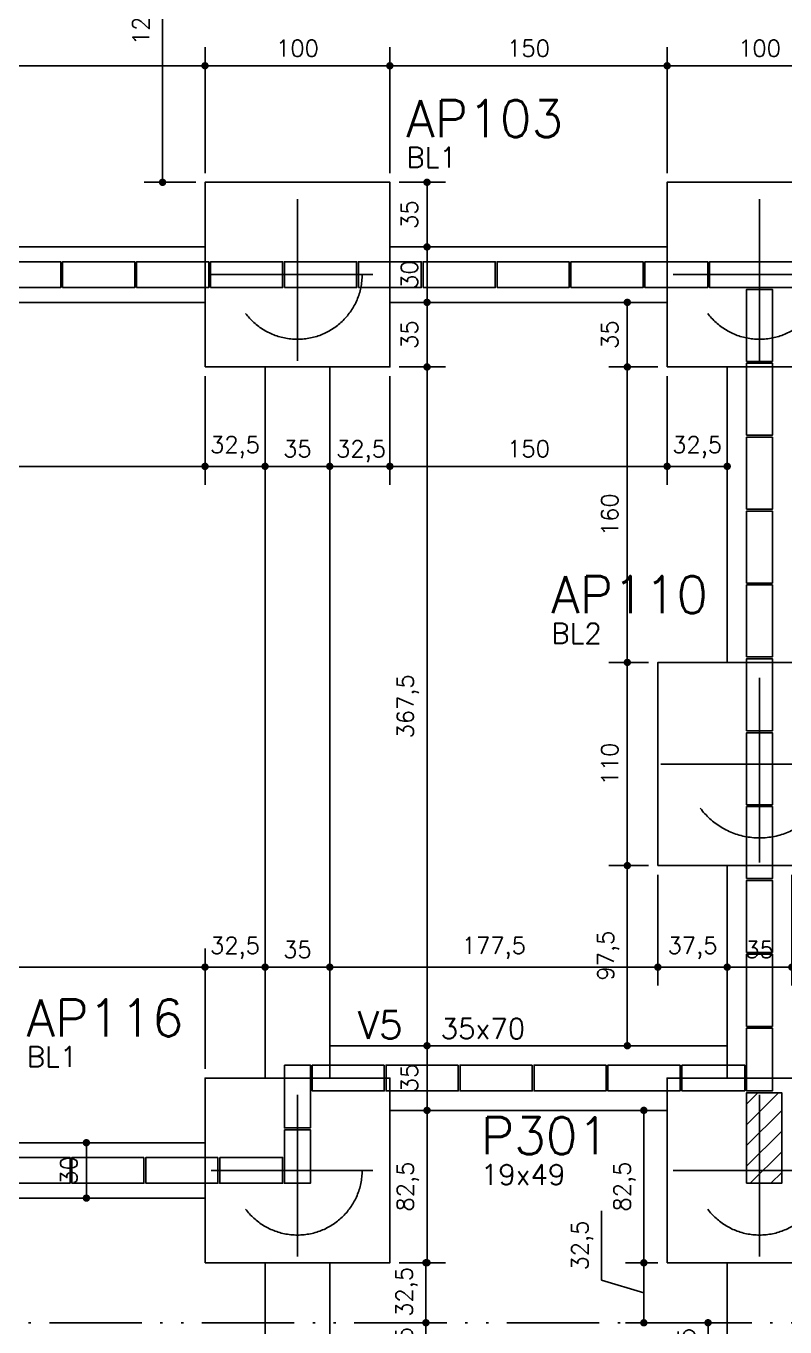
# Model space of a CAD drawing. Extents: x -15987 to 10953, y -16747 to -1189.
# Drawn here: x 1685 to 2095, y -15591 to -14887 of the extents above; entities that cross this region are included whole.
import ezdxf

# ---------------------------------------------------------------- set-up
doc = ezdxf.new("R2010")
doc.units = 0
doc.header["$LTSCALE"] = 25
doc.linetypes.add('ESTILO_TQS_0002', pattern=[0.4, 0.1, -0.3])
doc.linetypes.add('ESTILO_TQS_0004', pattern=[3.3, 2, -0.4, 0.05, -0.4, 0.05, -0.4])
for name, color, linetype in [('228', 7, 'Continuous'), ('72', 7, 'Continuous'), ('BLOCO', 3, 'Continuous'), ('COTA', 1, 'Continuous'), ('EIXOS', 1, 'ESTILO_TQS_0004'), ('ESTACA', 1, 'ESTILO_TQS_0002'), ('P-D', 2, 'Continuous'), ('P-S', 5, 'Continuous'), ('PIL-N', 4, 'Continuous'), ('PROJ', 252, 'Continuous'), ('VIG-D', 2, 'Continuous'), ('VIG-N', 4, 'Continuous'), ('VIGA', 3, 'Continuous')]:
    doc.layers.add(name, color=color, linetype=linetype)
doc.styles.add('COTA', font='romans.shx')
doc.styles.get("Standard").update_dxf_attribs({"font": 'romans.shx'})
doc.dimstyles.new('forma', dxfattribs={"dimscale": 5, "dimtxt": 1.8, "dimasz": 0.8, "dimexe": 2, "dimexo": 1, "dimgap": 1, "dimtad": 1, "dimdec": 1, "dimzin": 9, "dimtxsty": 'COTA', "dimblk1": 'DOT', "dimblk2": 'DOT', "dimsah": 1, "dimcen": 0, "dimdle": 1, "dimclrd": 256, "dimclre": 256, "dimclrt": 2, "dimadec": 0, "dimazin": 0, "dimtfac": 1, "dimtdec": 0, "dimtmove": 0, "dimatfit": 3, "dimfxl": 1, "dimtolj": 1, "dimtzin": 0, "dimarcsym": 0})

# ---------------------------------------------------------------- blocks, each defined once
blk = doc.blocks.new('_EST70')
at = {"layer": 'ESTACA', "linetype": 'ESTILO_TQS_0002'}
for p, q in [((0, -1.333), (0, 1.333)), ((-1.333, 0), (1.333, 0))]:
    blk.add_line(p, q, dxfattribs=at)
blk.add_circle((0, 0), 1, dxfattribs=at)
blk = doc.blocks.new('_EST80')
at = {"layer": 'ESTACA', "linetype": 'ESTILO_TQS_0002'}
for p, q in [((0, -1.333), (0, 1.333)), ((-1.333, 0), (1.333, 0))]:
    blk.add_line(p, q, dxfattribs=at)
blk.add_circle((0, 0), 1, dxfattribs=at)
blk = doc.blocks.new('INFERIOR')
at = {"layer": 'PROJ'}
for points in [[(28619.52, 8712.94), (28658.52, 8712.94), (28658.52, 8726.94), (28619.52, 8726.94), (28619.52, 8712.94)], [(28659.52, 8712.94), (28698.52, 8712.94), (28698.52, 8726.94), (28659.52, 8726.94), (28659.52, 8712.94)], [(28699.52, 8712.94), (28738.52, 8712.94), (28738.52, 8726.94), (28699.52, 8726.94), (28699.52, 8712.94)], [(28739.52, 8712.94), (28778.52, 8712.94), (28778.52, 8726.94), (28739.52, 8726.94), (28739.52, 8712.94)], [(28779.52, 8712.94), (28818.52, 8712.94), (28818.52, 8726.94), (28779.52, 8726.94), (28779.52, 8712.94)], [(28819.52, 8712.94), (28853.52, 8712.94), (28853.52, 8726.94), (28819.52, 8726.94), (28819.52, 8712.94)], [(28854.52, 8712.94), (28893.52, 8712.94), (28893.52, 8726.94), (28854.52, 8726.94), (28854.52, 8712.94)], [(28894.52, 8712.94), (28933.52, 8712.94), (28933.52, 8726.94), (28894.52, 8726.94), (28894.52, 8712.94)], [(28934.52, 8712.94), (28973.52, 8712.94), (28973.52, 8726.94), (28934.52, 8726.94), (28934.52, 8712.94)], [(29008.52, 8712.94), (28974.52, 8712.94), (28974.52, 8726.94), (29008.52, 8726.94), (29008.52, 8712.94)], [(29063.52, 8726.94), (29009.52, 8726.94), (29009.52, 8712.94), (29063.52, 8712.94), (29063.52, 8726.94)], [(29029.52, 8672.94), (29029.52, 8711.94), (29043.52, 8711.94), (29043.52, 8672.94), (29029.52, 8672.94)], [(29029.52, 8632.94), (29029.52, 8671.94), (29043.52, 8671.94), (29043.52, 8632.94), (29029.52, 8632.94)], [(29029.52, 8592.94), (29029.52, 8631.94), (29043.52, 8631.94), (29043.52, 8592.94), (29029.52, 8592.94)], [(29029.52, 8552.94), (29029.52, 8591.94), (29043.52, 8591.94), (29043.52, 8552.94), (29029.52, 8552.94)], [(29029.52, 8512.94), (29029.52, 8551.94), (29043.52, 8551.94), (29043.52, 8512.94), (29029.52, 8512.94)], [(29029.52, 8472.94), (29029.52, 8511.94), (29043.52, 8511.94), (29043.52, 8472.94), (29029.52, 8472.94)], [(29029.52, 8432.94), (29029.52, 8471.94), (29043.52, 8471.94), (29043.52, 8432.94), (29029.52, 8432.94)], [(29029.52, 8392.94), (29029.52, 8431.94), (29043.52, 8431.94), (29043.52, 8392.94), (29029.52, 8392.94)], [(29029.52, 8352.94), (29029.52, 8391.94), (29043.52, 8391.94), (29043.52, 8352.94), (29029.52, 8352.94)], [(29029.52, 8312.94), (29029.52, 8351.94), (29043.52, 8351.94), (29043.52, 8312.94), (29029.52, 8312.94)], [(29029.52, 8311.94), (29029.52, 8277.94), (29043.52, 8277.94), (29043.52, 8311.94), (29029.52, 8311.94)], [(28779.52, 8291.94), (28779.52, 8257.94), (28793.52, 8257.94), (28793.52, 8291.94), (28779.52, 8291.94)], [(28833.52, 8291.94), (28794.52, 8291.94), (28794.52, 8277.94), (28833.52, 8277.94), (28833.52, 8291.94)], [(28873.52, 8291.94), (28834.52, 8291.94), (28834.52, 8277.94), (28873.52, 8277.94), (28873.52, 8291.94)], [(28913.52, 8291.94), (28874.52, 8291.94), (28874.52, 8277.94), (28913.52, 8277.94), (28913.52, 8291.94)], [(28953.52, 8291.94), (28914.52, 8291.94), (28914.52, 8277.94), (28953.52, 8277.94), (28953.52, 8291.94)], [(28993.52, 8291.94), (28954.52, 8291.94), (28954.52, 8277.94), (28993.52, 8277.94), (28993.52, 8291.94)], [(28994.52, 8291.94), (29028.52, 8291.94), (29028.52, 8277.94), (28994.52, 8277.94), (28994.52, 8291.94)], [(28779.52, 8256.94), (28779.52, 8227.94), (28793.52, 8227.94), (28793.52, 8256.94), (28779.52, 8256.94)], [(28663.52, 8241.94), (28624.52, 8241.94), (28624.52, 8227.94), (28663.52, 8227.94), (28663.52, 8241.94)], [(28703.52, 8241.94), (28664.52, 8241.94), (28664.52, 8227.94), (28703.52, 8227.94), (28703.52, 8241.94)], [(28743.52, 8241.94), (28704.52, 8241.94), (28704.52, 8227.94), (28743.52, 8227.94), (28743.52, 8241.94)], [(28744.52, 8241.94), (28778.52, 8241.94), (28778.52, 8227.94), (28744.52, 8227.94), (28744.52, 8241.94)]]:
    blk.add_lwpolyline(points, dxfattribs=at)
blk = doc.blocks.new('_Dot')
at = {"color": 0, "linetype": 'ByBlock', "lineweight": -2}
blk.add_line((-0.5, 0), (-1, 0), dxfattribs=at)
at = {"color": 0, "linetype": 'ByBlock', "const_width": 0.5}
blk.add_lwpolyline([(-0.25, 0, 1), (0.25, 0, 1)], format="xyb", close=True, dxfattribs=at)
blk = doc.blocks.new('*D93')
at = {"layer": 'COTA', "lineweight": -2, "transparency": 16777216}
for p, q in [((1524.02, -14966.6), (1524.02, -14898.5)), ((1781.52, -14966.6), (1781.52, -14898.5)), ((1528.02, -14908.5), (1777.52, -14908.5))]:
    blk.add_line(p, q, dxfattribs=at)
at = {"layer": 'Defpoints', "color": 0, "transparency": 16777216}
for p in [(1781.52, -14908.5), (1524.02, -14971.6), (1781.52, -14971.6)]:
    blk.add_point(p, dxfattribs=at)
at = {"layer": 'COTA', "lineweight": -2, "transparency": 16777216, "xscale": 4, "yscale": 4, "zscale": 4, "rotation": 180}
blk.add_blockref('_Dot', (1524.02, -14908.5), dxfattribs=at)
at = {"layer": 'COTA', "lineweight": -2, "transparency": 16777216, "xscale": 4, "yscale": 4, "zscale": 4}
blk.add_blockref('_Dot', (1781.52, -14908.5), dxfattribs=at)
at = {"layer": 'COTA', "color": 2, "transparency": 16777216, "insert": (1652.77, -14898.14), "char_height": 9, "attachment_point": 5, "style": 'COTA'}
blk.add_mtext('\\A1;257,5 ', dxfattribs=at)
blk = doc.blocks.new('*D94')
at = {"layer": 'COTA', "lineweight": -2, "transparency": 16777216}
for p, q in [((1781.52, -14966.6), (1781.52, -14898.5)), ((1881.52, -14966.6), (1881.52, -14898.5)), ((1785.52, -14908.5), (1877.52, -14908.5))]:
    blk.add_line(p, q, dxfattribs=at)
at = {"layer": 'Defpoints', "color": 0, "transparency": 16777216}
for p in [(1881.52, -14908.5), (1781.52, -14971.6), (1881.52, -14971.6)]:
    blk.add_point(p, dxfattribs=at)
at = {"layer": 'COTA', "lineweight": -2, "transparency": 16777216, "xscale": 4, "yscale": 4, "zscale": 4, "rotation": 180}
blk.add_blockref('_Dot', (1781.52, -14908.5), dxfattribs=at)
at = {"layer": 'COTA', "lineweight": -2, "transparency": 16777216, "xscale": 4, "yscale": 4, "zscale": 4}
blk.add_blockref('_Dot', (1881.52, -14908.5), dxfattribs=at)
at = {"layer": 'COTA', "color": 2, "transparency": 16777216, "insert": (1831.52, -14899), "char_height": 9, "attachment_point": 5, "style": 'COTA'}
blk.add_mtext('\\A1;100 ', dxfattribs=at)
blk = doc.blocks.new('*D95')
at = {"layer": 'COTA', "lineweight": -2, "transparency": 16777216}
for p, q in [((1881.52, -14966.6), (1881.52, -14898.5)), ((2031.52, -14966.6), (2031.52, -14898.5)), ((1885.52, -14908.5), (2027.52, -14908.5))]:
    blk.add_line(p, q, dxfattribs=at)
at = {"layer": 'Defpoints', "color": 0, "transparency": 16777216}
for p in [(2031.52, -14908.5), (1881.52, -14971.6), (2031.52, -14971.6)]:
    blk.add_point(p, dxfattribs=at)
at = {"layer": 'COTA', "lineweight": -2, "transparency": 16777216, "xscale": 4, "yscale": 4, "zscale": 4, "rotation": 180}
blk.add_blockref('_Dot', (1881.52, -14908.5), dxfattribs=at)
at = {"layer": 'COTA', "lineweight": -2, "transparency": 16777216, "xscale": 4, "yscale": 4, "zscale": 4}
blk.add_blockref('_Dot', (2031.52, -14908.5), dxfattribs=at)
at = {"layer": 'COTA', "color": 2, "transparency": 16777216, "insert": (1956.52, -14899), "char_height": 9, "attachment_point": 5, "style": 'COTA'}
blk.add_mtext('\\A1;150 ', dxfattribs=at)
blk = doc.blocks.new('*D96')
at = {"layer": 'COTA', "lineweight": -2, "transparency": 16777216}
for p, q in [((2031.52, -14966.6), (2031.52, -14898.5)), ((2131.52, -14966.6), (2131.52, -14898.5)), ((2035.52, -14908.5), (2127.52, -14908.5))]:
    blk.add_line(p, q, dxfattribs=at)
at = {"layer": 'Defpoints', "color": 0, "transparency": 16777216}
for p in [(2131.52, -14908.5), (2031.52, -14971.6), (2131.52, -14971.6)]:
    blk.add_point(p, dxfattribs=at)
at = {"layer": 'COTA', "lineweight": -2, "transparency": 16777216, "xscale": 4, "yscale": 4, "zscale": 4, "rotation": 180}
blk.add_blockref('_Dot', (2031.52, -14908.5), dxfattribs=at)
at = {"layer": 'COTA', "lineweight": -2, "transparency": 16777216, "xscale": 4, "yscale": 4, "zscale": 4}
blk.add_blockref('_Dot', (2131.52, -14908.5), dxfattribs=at)
at = {"layer": 'COTA', "color": 2, "transparency": 16777216, "insert": (2081.52, -14899), "char_height": 9, "attachment_point": 5, "style": 'COTA'}
blk.add_mtext('\\A1;100 ', dxfattribs=at)
blk = doc.blocks.new('*D179')
at = {"layer": 'COTA', "lineweight": -2, "transparency": 16777216}
for p, q in [((1529.02, -15446.6), (1529.02, -15386.53)), ((1781.52, -15451.6), (1781.52, -15386.53)), ((1533.02, -15396.53), (1777.52, -15396.53))]:
    blk.add_line(p, q, dxfattribs=at)
at = {"layer": 'Defpoints', "color": 0, "transparency": 16777216}
for p in [(1781.52, -15396.53), (1529.02, -15451.6), (1781.52, -15456.6)]:
    blk.add_point(p, dxfattribs=at)
at = {"layer": 'COTA', "lineweight": -2, "transparency": 16777216, "xscale": 4, "yscale": 4, "zscale": 4, "rotation": 180}
blk.add_blockref('_Dot', (1529.02, -15396.53), dxfattribs=at)
at = {"layer": 'COTA', "lineweight": -2, "transparency": 16777216, "xscale": 4, "yscale": 4, "zscale": 4}
blk.add_blockref('_Dot', (1781.52, -15396.53), dxfattribs=at)
at = {"layer": 'COTA', "color": 2, "transparency": 16777216, "insert": (1655.27, -15386.17), "char_height": 9, "attachment_point": 5, "style": 'COTA'}
blk.add_mtext('\\A1;252,5 ', dxfattribs=at)
blk = doc.blocks.new('*D180')
at = {"layer": 'COTA', "lineweight": -2, "transparency": 16777216}
for p, q in [((1781.52, -15451.6), (1781.52, -15386.53)), ((1814.02, -15451.6), (1814.02, -15386.53)), ((1785.52, -15396.53), (1810.02, -15396.53))]:
    blk.add_line(p, q, dxfattribs=at)
at = {"layer": 'Defpoints', "color": 0, "transparency": 16777216}
for p in [(1814.02, -15396.53), (1781.52, -15456.6), (1814.02, -15456.6)]:
    blk.add_point(p, dxfattribs=at)
at = {"layer": 'COTA', "lineweight": -2, "transparency": 16777216, "xscale": 4, "yscale": 4, "zscale": 4, "rotation": 180}
blk.add_blockref('_Dot', (1781.52, -15396.53), dxfattribs=at)
at = {"layer": 'COTA', "lineweight": -2, "transparency": 16777216, "xscale": 4, "yscale": 4, "zscale": 4}
blk.add_blockref('_Dot', (1814.02, -15396.53), dxfattribs=at)
at = {"layer": 'COTA', "color": 2, "transparency": 16777216, "insert": (1797.77, -15386.17), "char_height": 9, "attachment_point": 5, "style": 'COTA'}
blk.add_mtext('\\A1;32,5 ', dxfattribs=at)
blk = doc.blocks.new('*D181')
at = {"layer": 'COTA', "lineweight": -2, "transparency": 16777216}
for p, q in [((1814.02, -15451.6), (1814.02, -15386.53)), ((1849.02, -15392.12), (1849.02, -15386.53)), ((1818.02, -15396.53), (1845.02, -15396.53))]:
    blk.add_line(p, q, dxfattribs=at)
at = {"layer": 'Defpoints', "color": 0, "transparency": 16777216}
for p in [(1849.02, -15396.53), (1849.02, -15397.12), (1814.02, -15456.6)]:
    blk.add_point(p, dxfattribs=at)
at = {"layer": 'COTA', "lineweight": -2, "transparency": 16777216, "xscale": 4, "yscale": 4, "zscale": 4, "rotation": 180}
blk.add_blockref('_Dot', (1814.02, -15396.53), dxfattribs=at)
at = {"layer": 'COTA', "lineweight": -2, "transparency": 16777216, "xscale": 4, "yscale": 4, "zscale": 4}
blk.add_blockref('_Dot', (1849.02, -15396.53), dxfattribs=at)
at = {"layer": 'COTA', "color": 2, "transparency": 16777216, "insert": (1831.52, -15387.03), "char_height": 9, "attachment_point": 5, "style": 'COTA'}
blk.add_mtext('\\A1;35 ', dxfattribs=at)
blk = doc.blocks.new('*D182')
at = {"layer": 'COTA', "lineweight": -2, "transparency": 16777216}
for p, q in [((2026.52, -15346.57), (2026.52, -15406.53)), ((1849.02, -15392.12), (1849.02, -15386.53)), ((1853.02, -15396.53), (2022.52, -15396.53))]:
    blk.add_line(p, q, dxfattribs=at)
at = {"layer": 'Defpoints', "color": 0, "transparency": 16777216}
for p in [(2026.52, -15341.57), (1849.02, -15397.12), (2026.52, -15396.53)]:
    blk.add_point(p, dxfattribs=at)
at = {"layer": 'COTA', "lineweight": -2, "transparency": 16777216, "xscale": 4, "yscale": 4, "zscale": 4, "rotation": 180}
blk.add_blockref('_Dot', (1849.02, -15396.53), dxfattribs=at)
at = {"layer": 'COTA', "lineweight": -2, "transparency": 16777216, "xscale": 4, "yscale": 4, "zscale": 4}
blk.add_blockref('_Dot', (2026.52, -15396.53), dxfattribs=at)
at = {"layer": 'COTA', "color": 2, "transparency": 16777216, "insert": (1937.77, -15386.17), "char_height": 9, "attachment_point": 5, "style": 'COTA'}
blk.add_mtext('\\A1;177,5 ', dxfattribs=at)
blk = doc.blocks.new('*D183')
at = {"layer": 'COTA', "lineweight": -2, "transparency": 16777216}
for p, q in [((2026.52, -15346.57), (2026.52, -15406.53)), ((2064.02, -15346.57), (2064.02, -15406.53)), ((2030.52, -15396.53), (2060.02, -15396.53))]:
    blk.add_line(p, q, dxfattribs=at)
at = {"layer": 'Defpoints', "color": 0, "transparency": 16777216}
for p in [(2026.52, -15341.57), (2064.02, -15341.57), (2064.02, -15396.53)]:
    blk.add_point(p, dxfattribs=at)
at = {"layer": 'COTA', "lineweight": -2, "transparency": 16777216, "xscale": 4, "yscale": 4, "zscale": 4, "rotation": 180}
blk.add_blockref('_Dot', (2026.52, -15396.53), dxfattribs=at)
at = {"layer": 'COTA', "lineweight": -2, "transparency": 16777216, "xscale": 4, "yscale": 4, "zscale": 4}
blk.add_blockref('_Dot', (2064.02, -15396.53), dxfattribs=at)
at = {"layer": 'COTA', "color": 2, "transparency": 16777216, "insert": (2045.27, -15386.17), "char_height": 9, "attachment_point": 5, "style": 'COTA'}
blk.add_mtext('\\A1;37,5 ', dxfattribs=at)
blk = doc.blocks.new('*D184')
at = {"layer": 'COTA', "lineweight": -2, "transparency": 16777216}
for p, q in [((2064.02, -15346.57), (2064.02, -15406.53)), ((2099.02, -15346.57), (2099.02, -15406.53)), ((2068.02, -15396.53), (2095.02, -15396.53))]:
    blk.add_line(p, q, dxfattribs=at)
at = {"layer": 'Defpoints', "color": 0, "transparency": 16777216}
for p in [(2064.02, -15341.57), (2099.02, -15341.57), (2099.02, -15396.53)]:
    blk.add_point(p, dxfattribs=at)
at = {"layer": 'COTA', "lineweight": -2, "transparency": 16777216, "xscale": 4, "yscale": 4, "zscale": 4, "rotation": 180}
blk.add_blockref('_Dot', (2064.02, -15396.53), dxfattribs=at)
at = {"layer": 'COTA', "lineweight": -2, "transparency": 16777216, "xscale": 4, "yscale": 4, "zscale": 4}
blk.add_blockref('_Dot', (2099.02, -15396.53), dxfattribs=at)
at = {"layer": 'COTA', "color": 2, "transparency": 16777216, "insert": (2081.52, -15387.03), "char_height": 9, "attachment_point": 5, "style": 'COTA'}
blk.add_mtext('\\A1;35 ', dxfattribs=at)
blk = doc.blocks.new('*D256')
at = {"layer": 'COTA', "lineweight": -2, "transparency": 16777216}
for p, q in [((1717.34, -15517.6), (1717.34, -15495.6)), ((1721.34, -15491.6), (1727.34, -15491.6)), ((1722.34, -15521.6), (1727.34, -15521.6))]:
    blk.add_line(p, q, dxfattribs=at)
at = {"layer": 'Defpoints', "color": 0, "transparency": 16777216}
for p in [(1716.34, -15491.6), (1717.34, -15491.6), (1717.34, -15521.6)]:
    blk.add_point(p, dxfattribs=at)
at = {"layer": 'COTA', "lineweight": -2, "transparency": 16777216, "xscale": 4, "yscale": 4, "zscale": 4}
for p, rotation in [((1717.34, -15491.6), 90), ((1717.34, -15521.6), 270)]:
    blk.add_blockref('_Dot', p, dxfattribs=dict(at, rotation=rotation))
at = {"layer": 'COTA', "color": 2, "transparency": 16777216, "insert": (1707.84, -15506.6), "char_height": 9, "attachment_point": 5, "rotation": 90, "style": 'COTA'}
blk.add_mtext('\\A1;30 ', dxfattribs=at)
blk = doc.blocks.new('*D258')
at = {"layer": 'COTA', "lineweight": -2, "transparency": 16777216}
for p, q in [((1886.52, -15474.1), (1911.62, -15474.1)), ((1901.62, -15552.6), (1901.62, -15478.1)), ((1886.52, -15556.6), (1911.62, -15556.6))]:
    blk.add_line(p, q, dxfattribs=at)
at = {"layer": 'Defpoints', "color": 0, "transparency": 16777216}
for p in [(1881.52, -15474.1), (1901.62, -15474.1), (1881.52, -15556.6)]:
    blk.add_point(p, dxfattribs=at)
at = {"layer": 'COTA', "lineweight": -2, "transparency": 16777216, "xscale": 4, "yscale": 4, "zscale": 4}
for p, rotation in [((1901.62, -15474.1), 90), ((1901.62, -15556.6), 270)]:
    blk.add_blockref('_Dot', p, dxfattribs=dict(at, rotation=rotation))
at = {"layer": 'COTA', "color": 2, "transparency": 16777216, "insert": (1891.26, -15515.35), "char_height": 9, "attachment_point": 5, "rotation": 90, "style": 'COTA'}
blk.add_mtext('\\A1;82,5 ', dxfattribs=at)
blk = doc.blocks.new('*D259')
at = {"layer": 'COTA', "lineweight": -2, "transparency": 16777216}
for p, q in [((1854.02, -15439.1), (1911.62, -15439.1)), ((1901.62, -15470.1), (1901.62, -15443.1)), ((1886.52, -15474.1), (1911.62, -15474.1))]:
    blk.add_line(p, q, dxfattribs=at)
at = {"layer": 'Defpoints', "color": 0, "transparency": 16777216}
for p in [(1849.02, -15439.1), (1901.62, -15439.1), (1881.52, -15474.1)]:
    blk.add_point(p, dxfattribs=at)
at = {"layer": 'COTA', "lineweight": -2, "transparency": 16777216, "xscale": 4, "yscale": 4, "zscale": 4}
for p, rotation in [((1901.62, -15439.1), 90), ((1901.62, -15474.1), 270)]:
    blk.add_blockref('_Dot', p, dxfattribs=dict(at, rotation=rotation))
at = {"layer": 'COTA', "color": 2, "transparency": 16777216, "insert": (1892.12, -15456.6), "char_height": 9, "attachment_point": 5, "rotation": 90, "style": 'COTA'}
blk.add_mtext('\\A1;35 ', dxfattribs=at)
blk = doc.blocks.new('*D260')
at = {"layer": 'COTA', "lineweight": -2, "transparency": 16777216}
for p, q in [((1886.52, -15071.6), (1911.62, -15071.6)), ((1901.62, -15435.1), (1901.62, -15075.6)), ((1854.02, -15439.1), (1911.62, -15439.1))]:
    blk.add_line(p, q, dxfattribs=at)
at = {"layer": 'Defpoints', "color": 0, "transparency": 16777216}
for p in [(1881.52, -15071.6), (1901.62, -15071.6), (1849.02, -15439.1)]:
    blk.add_point(p, dxfattribs=at)
at = {"layer": 'COTA', "lineweight": -2, "transparency": 16777216, "xscale": 4, "yscale": 4, "zscale": 4}
for p, rotation in [((1901.62, -15071.6), 90), ((1901.62, -15439.1), 270)]:
    blk.add_blockref('_Dot', p, dxfattribs=dict(at, rotation=rotation))
at = {"layer": 'COTA', "color": 2, "transparency": 16777216, "insert": (1891.26, -15255.35), "char_height": 9, "attachment_point": 5, "rotation": 90, "style": 'COTA'}
blk.add_mtext('\\A1;367,5 ', dxfattribs=at)
blk = doc.blocks.new('*D261')
at = {"layer": 'COTA', "lineweight": -2, "transparency": 16777216}
for p, q in [((1886.52, -15036.6), (1911.62, -15036.6)), ((1901.62, -15067.6), (1901.62, -15040.6)), ((1886.52, -15071.6), (1911.62, -15071.6))]:
    blk.add_line(p, q, dxfattribs=at)
at = {"layer": 'Defpoints', "color": 0, "transparency": 16777216}
for p in [(1881.52, -15036.6), (1901.62, -15036.6), (1881.52, -15071.6)]:
    blk.add_point(p, dxfattribs=at)
at = {"layer": 'COTA', "lineweight": -2, "transparency": 16777216, "xscale": 4, "yscale": 4, "zscale": 4}
for p, rotation in [((1901.62, -15036.6), 90), ((1901.62, -15071.6), 270)]:
    blk.add_blockref('_Dot', p, dxfattribs=dict(at, rotation=rotation))
at = {"layer": 'COTA', "color": 2, "transparency": 16777216, "insert": (1892.12, -15054.1), "char_height": 9, "attachment_point": 5, "rotation": 90, "style": 'COTA'}
blk.add_mtext('\\A1;35 ', dxfattribs=at)
blk = doc.blocks.new('*D262')
at = {"layer": 'COTA', "lineweight": -2, "transparency": 16777216}
for p, q in [((1886.52, -15006.6), (1911.62, -15006.6)), ((1901.62, -15032.6), (1901.62, -15010.6)), ((1886.52, -15036.6), (1911.62, -15036.6))]:
    blk.add_line(p, q, dxfattribs=at)
at = {"layer": 'Defpoints', "color": 0, "transparency": 16777216}
for p in [(1881.52, -15006.6), (1901.62, -15006.6), (1881.52, -15036.6)]:
    blk.add_point(p, dxfattribs=at)
at = {"layer": 'COTA', "lineweight": -2, "transparency": 16777216, "xscale": 4, "yscale": 4, "zscale": 4}
for p, rotation in [((1901.62, -15006.6), 90), ((1901.62, -15036.6), 270)]:
    blk.add_blockref('_Dot', p, dxfattribs=dict(at, rotation=rotation))
at = {"layer": 'COTA', "color": 2, "transparency": 16777216, "insert": (1892.12, -15021.6), "char_height": 9, "attachment_point": 5, "rotation": 90, "style": 'COTA'}
blk.add_mtext('\\A1;30 ', dxfattribs=at)
blk = doc.blocks.new('*D263')
at = {"layer": 'COTA', "lineweight": -2, "transparency": 16777216}
for p, q in [((1886.52, -14971.6), (1911.62, -14971.6)), ((1901.62, -15002.6), (1901.62, -14975.6)), ((1886.52, -15006.6), (1911.62, -15006.6))]:
    blk.add_line(p, q, dxfattribs=at)
at = {"layer": 'Defpoints', "color": 0, "transparency": 16777216}
for p in [(1881.52, -14971.6), (1901.62, -14971.6), (1881.52, -15006.6)]:
    blk.add_point(p, dxfattribs=at)
at = {"layer": 'COTA', "lineweight": -2, "transparency": 16777216, "xscale": 4, "yscale": 4, "zscale": 4}
for p, rotation in [((1901.62, -14971.6), 90), ((1901.62, -15006.6), 270)]:
    blk.add_blockref('_Dot', p, dxfattribs=dict(at, rotation=rotation))
at = {"layer": 'COTA', "color": 2, "transparency": 16777216, "insert": (1892.12, -14989.1), "char_height": 9, "attachment_point": 5, "rotation": 90, "style": 'COTA'}
blk.add_mtext('\\A1;35 ', dxfattribs=at)
blk = doc.blocks.new('*D264')
at = {"layer": 'COTA', "lineweight": -2, "transparency": 16777216}
for p, q in [((2026.52, -15474.1), (2008.92, -15474.1)), ((2018.92, -15478.1), (2018.92, -15552.6)), ((2026.52, -15556.6), (2008.92, -15556.6))]:
    blk.add_line(p, q, dxfattribs=at)
at = {"layer": 'Defpoints', "color": 0, "transparency": 16777216}
for p in [(2031.52, -15474.1), (2018.92, -15556.6), (2031.52, -15556.6)]:
    blk.add_point(p, dxfattribs=at)
at = {"layer": 'COTA', "lineweight": -2, "transparency": 16777216, "xscale": 4, "yscale": 4, "zscale": 4}
for p, rotation in [((2018.92, -15474.1), 90), ((2018.92, -15556.6), 270)]:
    blk.add_blockref('_Dot', p, dxfattribs=dict(at, rotation=rotation))
at = {"layer": 'COTA', "color": 2, "transparency": 16777216, "insert": (2008.56, -15515.35), "char_height": 9, "attachment_point": 5, "rotation": 90, "style": 'COTA'}
blk.add_mtext('\\A1;82,5 ', dxfattribs=at)
blk = doc.blocks.new('*D271')
at = {"layer": 'COTA', "lineweight": -2, "transparency": 16777216}
for p, q in [((2059.02, -15589.08), (2043.66, -15589.08)), ((2053.66, -15617.6), (2053.66, -15593.08)), ((2059.02, -15621.6), (2043.66, -15621.6))]:
    blk.add_line(p, q, dxfattribs=at)
at = {"layer": 'Defpoints', "color": 0, "transparency": 16777216}
for p in [(2053.66, -15589.08), (2064.02, -15589.08), (2064.02, -15621.6)]:
    blk.add_point(p, dxfattribs=at)
at = {"layer": 'COTA', "lineweight": -2, "transparency": 16777216, "xscale": 4, "yscale": 4, "zscale": 4}
for p, rotation in [((2053.66, -15589.08), 90), ((2053.66, -15621.6), 270)]:
    blk.add_blockref('_Dot', p, dxfattribs=dict(at, rotation=rotation))
at = {"layer": 'COTA', "color": 2, "transparency": 16777216, "insert": (2043.3, -15605.34), "char_height": 9, "attachment_point": 5, "rotation": 90, "style": 'COTA'}
blk.add_mtext('\\A1;32,5 ', dxfattribs=at)
blk = doc.blocks.new('*D307')
at = {"layer": 'COTA', "lineweight": -2, "transparency": 16777216}
for p, q in [((2026.52, -15036.6), (1999.99, -15036.6)), ((2009.99, -15040.6), (2009.99, -15067.6)), ((2026.52, -15071.6), (1999.99, -15071.6))]:
    blk.add_line(p, q, dxfattribs=at)
at = {"layer": 'Defpoints', "color": 0, "transparency": 16777216}
for p in [(2031.52, -15036.6), (2009.99, -15071.6), (2031.52, -15071.6)]:
    blk.add_point(p, dxfattribs=at)
at = {"layer": 'COTA', "lineweight": -2, "transparency": 16777216, "xscale": 4, "yscale": 4, "zscale": 4}
for p, rotation in [((2009.99, -15036.6), 90), ((2009.99, -15071.6), 270)]:
    blk.add_blockref('_Dot', p, dxfattribs=dict(at, rotation=rotation))
at = {"layer": 'COTA', "color": 2, "transparency": 16777216, "insert": (2000.49, -15054.1), "char_height": 9, "attachment_point": 5, "rotation": 90, "style": 'COTA'}
blk.add_mtext('\\A1;35 ', dxfattribs=at)
blk = doc.blocks.new('*D308')
at = {"layer": 'COTA', "lineweight": -2, "transparency": 16777216}
for p, q in [((2026.52, -15071.6), (1999.99, -15071.6)), ((2009.99, -15075.6), (2009.99, -15227.57)), ((2021.52, -15231.57), (1999.99, -15231.57))]:
    blk.add_line(p, q, dxfattribs=at)
at = {"layer": 'Defpoints', "color": 0, "transparency": 16777216}
for p in [(2031.52, -15071.6), (2009.99, -15231.57), (2026.52, -15231.57)]:
    blk.add_point(p, dxfattribs=at)
at = {"layer": 'COTA', "lineweight": -2, "transparency": 16777216, "xscale": 4, "yscale": 4, "zscale": 4}
for p, rotation in [((2009.99, -15071.6), 90), ((2009.99, -15231.57), 270)]:
    blk.add_blockref('_Dot', p, dxfattribs=dict(at, rotation=rotation))
at = {"layer": 'COTA', "color": 2, "transparency": 16777216, "insert": (2000.49, -15151.58), "char_height": 9, "attachment_point": 5, "rotation": 90, "style": 'COTA'}
blk.add_mtext('\\A1;160 ', dxfattribs=at)
blk = doc.blocks.new('*D309')
at = {"layer": 'COTA', "lineweight": -2, "transparency": 16777216}
for p, q in [((2021.52, -15231.57), (1999.99, -15231.57)), ((2009.99, -15235.57), (2009.99, -15337.57)), ((2021.52, -15341.57), (1999.99, -15341.57))]:
    blk.add_line(p, q, dxfattribs=at)
at = {"layer": 'Defpoints', "color": 0, "transparency": 16777216}
for p in [(2026.52, -15231.57), (2009.99, -15341.57), (2026.52, -15341.57)]:
    blk.add_point(p, dxfattribs=at)
at = {"layer": 'COTA', "lineweight": -2, "transparency": 16777216, "xscale": 4, "yscale": 4, "zscale": 4}
for p, rotation in [((2009.99, -15231.57), 90), ((2009.99, -15341.57), 270)]:
    blk.add_blockref('_Dot', p, dxfattribs=dict(at, rotation=rotation))
at = {"layer": 'COTA', "color": 2, "transparency": 16777216, "insert": (2000.49, -15286.57), "char_height": 9, "attachment_point": 5, "rotation": 90, "style": 'COTA'}
blk.add_mtext('\\A1;110 ', dxfattribs=at)
blk = doc.blocks.new('*D310')
at = {"layer": 'COTA', "lineweight": -2, "transparency": 16777216}
for p, q in [((2021.52, -15341.57), (1999.99, -15341.57)), ((2009.99, -15345.57), (2009.99, -15435.1)), ((2014.99, -15439.1), (2019.99, -15439.1))]:
    blk.add_line(p, q, dxfattribs=at)
at = {"layer": 'Defpoints', "color": 0, "transparency": 16777216}
for p in [(2026.52, -15341.57), (2009.99, -15439.1), (2009.99, -15439.1)]:
    blk.add_point(p, dxfattribs=at)
at = {"layer": 'COTA', "lineweight": -2, "transparency": 16777216, "xscale": 4, "yscale": 4, "zscale": 4}
for p, rotation in [((2009.99, -15341.57), 90), ((2009.99, -15439.1), 270)]:
    blk.add_blockref('_Dot', p, dxfattribs=dict(at, rotation=rotation))
at = {"layer": 'COTA', "color": 2, "transparency": 16777216, "insert": (1999.64, -15390.33), "char_height": 9, "attachment_point": 5, "rotation": 90, "style": 'COTA'}
blk.add_mtext('\\A1;97,5 ', dxfattribs=at)
blk = doc.blocks.new('*D335')
at = {"layer": 'COTA', "lineweight": -2, "transparency": 16777216}
for p, q in [((1524.02, -15076.6), (1524.02, -15135.39)), ((1781.52, -15076.6), (1781.52, -15135.39)), ((1528.02, -15125.39), (1777.52, -15125.39))]:
    blk.add_line(p, q, dxfattribs=at)
at = {"layer": 'Defpoints', "color": 0, "transparency": 16777216}
for p in [(1524.02, -15071.6), (1781.52, -15071.6), (1781.52, -15125.39)]:
    blk.add_point(p, dxfattribs=at)
at = {"layer": 'COTA', "lineweight": -2, "transparency": 16777216, "xscale": 4, "yscale": 4, "zscale": 4, "rotation": 180}
blk.add_blockref('_Dot', (1524.02, -15125.39), dxfattribs=at)
at = {"layer": 'COTA', "lineweight": -2, "transparency": 16777216, "xscale": 4, "yscale": 4, "zscale": 4}
blk.add_blockref('_Dot', (1781.52, -15125.39), dxfattribs=at)
at = {"layer": 'COTA', "color": 2, "transparency": 16777216, "insert": (1652.77, -15115.03), "char_height": 9, "attachment_point": 5, "style": 'COTA'}
blk.add_mtext('\\A1;257,5 ', dxfattribs=at)
blk = doc.blocks.new('*D336')
at = {"layer": 'COTA', "lineweight": -2, "transparency": 16777216}
for p, q in [((1781.52, -15076.6), (1781.52, -15135.39)), ((1814.02, -15076.6), (1814.02, -15135.39)), ((1785.52, -15125.39), (1810.02, -15125.39))]:
    blk.add_line(p, q, dxfattribs=at)
at = {"layer": 'Defpoints', "color": 0, "transparency": 16777216}
for p in [(1781.52, -15071.6), (1814.02, -15071.6), (1814.02, -15125.39)]:
    blk.add_point(p, dxfattribs=at)
at = {"layer": 'COTA', "lineweight": -2, "transparency": 16777216, "xscale": 4, "yscale": 4, "zscale": 4, "rotation": 180}
blk.add_blockref('_Dot', (1781.52, -15125.39), dxfattribs=at)
at = {"layer": 'COTA', "lineweight": -2, "transparency": 16777216, "xscale": 4, "yscale": 4, "zscale": 4}
blk.add_blockref('_Dot', (1814.02, -15125.39), dxfattribs=at)
at = {"layer": 'COTA', "color": 2, "transparency": 16777216, "insert": (1797.77, -15115.03), "char_height": 9, "attachment_point": 5, "style": 'COTA'}
blk.add_mtext('\\A1;32,5 ', dxfattribs=at)
blk = doc.blocks.new('*D337')
at = {"layer": 'COTA', "lineweight": -2, "transparency": 16777216}
for p, q in [((1814.02, -15076.6), (1814.02, -15135.39)), ((1849.02, -15076.6), (1849.02, -15135.39)), ((1818.02, -15125.39), (1845.02, -15125.39))]:
    blk.add_line(p, q, dxfattribs=at)
at = {"layer": 'Defpoints', "color": 0, "transparency": 16777216}
for p in [(1814.02, -15071.6), (1849.02, -15071.6), (1849.02, -15125.39)]:
    blk.add_point(p, dxfattribs=at)
at = {"layer": 'COTA', "lineweight": -2, "transparency": 16777216, "xscale": 4, "yscale": 4, "zscale": 4, "rotation": 180}
blk.add_blockref('_Dot', (1814.02, -15125.39), dxfattribs=at)
at = {"layer": 'COTA', "lineweight": -2, "transparency": 16777216, "xscale": 4, "yscale": 4, "zscale": 4}
blk.add_blockref('_Dot', (1849.02, -15125.39), dxfattribs=at)
at = {"layer": 'COTA', "color": 2, "transparency": 16777216, "insert": (1831.52, -15115.89), "char_height": 9, "attachment_point": 5, "style": 'COTA'}
blk.add_mtext('\\A1;35 ', dxfattribs=at)
blk = doc.blocks.new('*D338')
at = {"layer": 'COTA', "lineweight": -2, "transparency": 16777216}
for p, q in [((1849.02, -15076.6), (1849.02, -15135.39)), ((1881.52, -15076.6), (1881.52, -15135.39)), ((1853.02, -15125.39), (1877.52, -15125.39))]:
    blk.add_line(p, q, dxfattribs=at)
at = {"layer": 'Defpoints', "color": 0, "transparency": 16777216}
for p in [(1849.02, -15071.6), (1881.52, -15071.6), (1881.52, -15125.39)]:
    blk.add_point(p, dxfattribs=at)
at = {"layer": 'COTA', "lineweight": -2, "transparency": 16777216, "xscale": 4, "yscale": 4, "zscale": 4, "rotation": 180}
blk.add_blockref('_Dot', (1849.02, -15125.39), dxfattribs=at)
at = {"layer": 'COTA', "lineweight": -2, "transparency": 16777216, "xscale": 4, "yscale": 4, "zscale": 4}
blk.add_blockref('_Dot', (1881.52, -15125.39), dxfattribs=at)
at = {"layer": 'COTA', "color": 2, "transparency": 16777216, "insert": (1865.95, -15117.3), "char_height": 9, "attachment_point": 5, "style": 'COTA'}
blk.add_mtext('\\A1;32,5 ', dxfattribs=at)
blk = doc.blocks.new('*D339')
at = {"layer": 'COTA', "lineweight": -2, "transparency": 16777216}
for p, q in [((1881.52, -15076.6), (1881.52, -15135.39)), ((2031.52, -15076.6), (2031.52, -15135.39)), ((1885.52, -15125.39), (2027.52, -15125.39))]:
    blk.add_line(p, q, dxfattribs=at)
at = {"layer": 'Defpoints', "color": 0, "transparency": 16777216}
for p in [(1881.52, -15071.6), (2031.52, -15071.6), (2031.52, -15125.39)]:
    blk.add_point(p, dxfattribs=at)
at = {"layer": 'COTA', "lineweight": -2, "transparency": 16777216, "xscale": 4, "yscale": 4, "zscale": 4, "rotation": 180}
blk.add_blockref('_Dot', (1881.52, -15125.39), dxfattribs=at)
at = {"layer": 'COTA', "lineweight": -2, "transparency": 16777216, "xscale": 4, "yscale": 4, "zscale": 4}
blk.add_blockref('_Dot', (2031.52, -15125.39), dxfattribs=at)
at = {"layer": 'COTA', "color": 2, "transparency": 16777216, "insert": (1956.52, -15115.89), "char_height": 9, "attachment_point": 5, "style": 'COTA'}
blk.add_mtext('\\A1;150 ', dxfattribs=at)
blk = doc.blocks.new('*D340')
at = {"layer": 'COTA', "lineweight": -2, "transparency": 16777216}
for p, q in [((2031.52, -15076.6), (2031.52, -15135.39)), ((2064.02, -15076.6), (2064.02, -15135.39)), ((2035.52, -15125.39), (2060.02, -15125.39))]:
    blk.add_line(p, q, dxfattribs=at)
at = {"layer": 'Defpoints', "color": 0, "transparency": 16777216}
for p in [(2031.52, -15071.6), (2064.02, -15071.6), (2064.02, -15125.39)]:
    blk.add_point(p, dxfattribs=at)
at = {"layer": 'COTA', "lineweight": -2, "transparency": 16777216, "xscale": 4, "yscale": 4, "zscale": 4, "rotation": 180}
blk.add_blockref('_Dot', (2031.52, -15125.39), dxfattribs=at)
at = {"layer": 'COTA', "lineweight": -2, "transparency": 16777216, "xscale": 4, "yscale": 4, "zscale": 4}
blk.add_blockref('_Dot', (2064.02, -15125.39), dxfattribs=at)
at = {"layer": 'COTA', "color": 2, "transparency": 16777216, "insert": (2047.77, -15115.03), "char_height": 9, "attachment_point": 5, "style": 'COTA'}
blk.add_mtext('\\A1;32,5 ', dxfattribs=at)
blk = doc.blocks.new('*D485')
at = {"layer": 'COTA', "lineweight": -2, "transparency": 16777216}
for p, q in [((1894.26, -15589.08), (1911.04, -15589.08)), ((1901.04, -15617.6), (1901.04, -15593.08)), ((1886.52, -15621.6), (1911.04, -15621.6))]:
    blk.add_line(p, q, dxfattribs=at)
at = {"layer": 'Defpoints', "color": 0, "transparency": 16777216}
for p in [(1889.26, -15589.08), (1901.04, -15589.08), (1881.52, -15621.6)]:
    blk.add_point(p, dxfattribs=at)
at = {"layer": 'COTA', "lineweight": -2, "transparency": 16777216, "xscale": 4, "yscale": 4, "zscale": 4}
for p, rotation in [((1901.04, -15589.08), 90), ((1901.04, -15621.6), 270)]:
    blk.add_blockref('_Dot', p, dxfattribs=dict(at, rotation=rotation))
at = {"layer": 'COTA', "color": 2, "transparency": 16777216, "insert": (1890.68, -15604.96), "char_height": 9, "attachment_point": 5, "rotation": 90, "style": 'COTA'}
blk.add_mtext('\\A1;32,5 ', dxfattribs=at)
blk = doc.blocks.new('*D486')
at = {"layer": 'COTA', "lineweight": -2, "transparency": 16777216}
for p, q in [((1886.52, -15556.6), (1911.04, -15556.6)), ((1901.04, -15585.08), (1901.04, -15560.6)), ((1894.26, -15589.08), (1911.04, -15589.08))]:
    blk.add_line(p, q, dxfattribs=at)
at = {"layer": 'Defpoints', "color": 0, "transparency": 16777216}
for p in [(1881.52, -15556.6), (1901.04, -15556.6), (1889.26, -15589.08)]:
    blk.add_point(p, dxfattribs=at)
at = {"layer": 'COTA', "lineweight": -2, "transparency": 16777216, "xscale": 4, "yscale": 4, "zscale": 4}
for p, rotation in [((1901.04, -15556.6), 90), ((1901.04, -15589.08), 270)]:
    blk.add_blockref('_Dot', p, dxfattribs=dict(at, rotation=rotation))
at = {"layer": 'COTA', "color": 2, "transparency": 16777216, "insert": (1890.68, -15572.36), "char_height": 9, "attachment_point": 5, "rotation": 90, "style": 'COTA'}
blk.add_mtext('\\A1;32,5 ', dxfattribs=at)
blk = doc.blocks.new('*D497')
at = {"layer": 'COTA', "lineweight": -2, "transparency": 16777216}
for p, q in [((1996.06, -15565.99), (1996.06, -15528.56)), ((2026.52, -15556.6), (2008.92, -15556.6)), ((2018.92, -15572.85), (1996.06, -15565.99)), ((2018.92, -15560.6), (2018.92, -15585.1)), ((2059.02, -15589.1), (2008.92, -15589.1))]:
    blk.add_line(p, q, dxfattribs=at)
at = {"layer": 'Defpoints', "color": 0, "transparency": 16777216}
for p in [(2031.52, -15556.6), (2018.92, -15589.1), (2064.02, -15589.1)]:
    blk.add_point(p, dxfattribs=at)
at = {"layer": 'COTA', "lineweight": -2, "transparency": 16777216, "xscale": 4, "yscale": 4, "zscale": 4}
for p, rotation in [((2018.92, -15556.6), 90), ((2018.92, -15589.1), 270)]:
    blk.add_blockref('_Dot', p, dxfattribs=dict(at, rotation=rotation))
at = {"layer": 'COTA', "color": 2, "transparency": 16777216, "insert": (1985.71, -15547.28), "char_height": 9, "attachment_point": 5, "rotation": 90, "style": 'COTA'}
blk.add_mtext('\\A1;32,5 ', dxfattribs=at)
blk = doc.blocks.new('*D516')
at = {"layer": 'COTA', "lineweight": -2, "transparency": 16777216}
for p, q in [((1801.52, -14849.35), (1748.54, -14849.35)), ((1758.54, -14967.6), (1758.54, -14853.35)), ((1776.52, -14971.6), (1748.54, -14971.6))]:
    blk.add_line(p, q, dxfattribs=at)
at = {"layer": 'Defpoints', "color": 0, "transparency": 16777216}
for p in [(1758.54, -14849.35), (1806.52, -14849.35), (1781.52, -14971.6)]:
    blk.add_point(p, dxfattribs=at)
at = {"layer": 'COTA', "lineweight": -2, "transparency": 16777216, "xscale": 4, "yscale": 4, "zscale": 4}
for p, rotation in [((1758.54, -14849.35), 90), ((1758.54, -14971.6), 270)]:
    blk.add_blockref('_Dot', p, dxfattribs=dict(at, rotation=rotation))
at = {"layer": 'COTA', "color": 2, "transparency": 16777216, "insert": (1748.18, -14879.95), "char_height": 9, "attachment_point": 5, "rotation": 90, "style": 'COTA'}
blk.add_mtext('\\A1;122,2 ', dxfattribs=at)

msp = doc.modelspace()

# ---------------------------------------------------------------- hatches: boundary and pattern name
at = {"layer": 'COTA'}
h = msp.add_hatch(dxfattribs=at)
h.set_pattern_fill('ANSI31', color=256, scale=2.5)
h.paths.add_polyline_path([(2093.52, -15464.6), (2074.52, -15464.6), (2074.52, -15513.6), (2093.52, -15513.6)])

# ---------------------------------------------------------------- linework, layer by layer
at = {"layer": 'BLOCO', "linetype": 'Continuous'}
for points in [[(1781.52, -15071.6), (1881.52, -15071.6), (1881.52, -14971.6), (1781.52, -14971.6), (1781.52, -15071.6)], [(2031.52, -15071.6), (2131.52, -15071.6), (2131.52, -14971.6), (2031.52, -14971.6), (2031.52, -15071.6)], [(2026.52, -15341.57), (2136.52, -15341.57), (2136.52, -15231.57), (2026.52, -15231.57), (2026.52, -15341.57)], [(1781.52, -15556.6), (1881.52, -15556.6), (1881.52, -15456.6), (1781.52, -15456.6), (1781.52, -15556.6)], [(2031.52, -15556.6), (2131.52, -15556.6), (2131.52, -15456.6), (2031.52, -15456.6), (2031.52, -15556.6)]]:
    msp.add_lwpolyline(points, dxfattribs=at)
at = {"layer": 'EIXOS'}
msp.add_line((47.3, -15589.08), (4501.03, -15589.08), dxfattribs=at)
at = {"layer": 'P-S'}
msp.add_lwpolyline([(2074.52, -15513.6), (2093.52, -15513.6), (2093.52, -15464.6), (2074.52, -15464.6), (2074.52, -15513.6)], dxfattribs=at)
at = {"layer": 'VIGA'}
for p, q in [((1781.52, -15006.6), (1524.02, -15006.6)), ((2031.52, -15006.6), (1881.52, -15006.6)), ((1524.02, -15036.6), (1781.52, -15036.6)), ((1881.52, -15036.6), (2031.52, -15036.6)), ((1814.02, -15071.6), (1814.02, -15456.6)), ((1849.02, -15439.1), (1849.02, -15071.6)), ((2064.02, -15071.6), (2064.02, -15156.6)), ((2064.02, -15156.6), (2064.02, -15231.57)), ((2064.02, -15341.57), (2064.02, -15439.1)), ((2064.02, -15439.1), (1849.02, -15439.1)), ((1849.02, -15439.1), (1849.02, -15456.6)), ((2064.02, -15456.6), (2064.02, -15439.1)), ((1881.52, -15474.1), (2031.52, -15474.1)), ((1781.52, -15491.6), (1529.02, -15491.6)), ((1529.02, -15521.6), (1781.52, -15521.6)), ((1814.02, -15556.6), (1814.02, -15621.6)), ((1849.02, -15621.6), (1849.02, -15556.6)), ((2064.02, -15556.6), (2064.02, -15621.6))]:
    msp.add_line(p, q, dxfattribs=at)

# ---------------------------------------------------------------- block references
at = {"layer": '228', "linetype": 'Continuous'}
for name, p, xscale, yscale in [('_EST70', (1831.52, -15021.6), 35, 35), ('_EST70', (2081.52, -15021.6), 35, 35), ('_EST80', (2081.52, -15286.57), 40, 40), ('_EST70', (1831.52, -15506.6), 35, 35), ('_EST70', (2081.52, -15506.6), 35, 35)]:
    msp.add_blockref(name, p, dxfattribs=dict(at, xscale=xscale, yscale=yscale))
at = {"layer": 'COTA'}
msp.add_blockref('INFERIOR', (-26955.01, -23741.54), dxfattribs=at)

# ---------------------------------------------------------------- texts
at = {"layer": '72', "linetype": 'Continuous'}
for s, p in [('AP103', (1890.41, -14947.11)), ('AP110', (1968.82, -15204.85)), ('AP116', (1685.05, -15434.05))]:
    msp.add_text(s, height=20, dxfattribs=at).set_placement(p)
at = {"layer": 'P-D', "linetype": 'Continuous'}
for s, p in [('BL1', (1890.41, -14963.61)), ('BL2', (1968.82, -15221.35)), ('BL1', (1685.05, -15450.55)), ('19x49', (1930.79, -15514.36, 0.02))]:
    msp.add_text(s, height=11, dxfattribs=at).set_placement(p)
at = {"layer": 'PIL-N', "linetype": 'Continuous'}
msp.add_text('P301', height=20, dxfattribs=at).set_placement((1930.79, -15497.86, 0.02))
at = {"layer": 'VIG-D', "linetype": 'Continuous'}
msp.add_text('35x70', height=11, dxfattribs=at).set_placement((1909.02, -15435.35))
at = {"layer": 'VIG-N', "linetype": 'Continuous'}
msp.add_text('V5', height=15, dxfattribs=at).set_placement((1864.02, -15435.35))

# ---------------------------------------------------------------- dimensions: what is measured, and where the dimension line sits
at = {"layer": 'COTA'}
for base, p1, p2, override, picture, middle in [((1758.5411, -14849.3507), (1781.5169, -14971.5974), (1806.5219, -14849.3507), {"dimpost": ' '}, '*D516', (1758.5411, -14879.9461)), ((1901.04, -15556.6), (1889.26, -15589.08), (1881.52, -15556.6), {"dimpost": ' ', "dimtmove": 1}, '*D486', (1901.04, -15572.36)), ((1901.04, -15589.08), (1881.52, -15621.6), (1889.26, -15589.08), {"dimpost": ' ', "dimtmove": 1}, '*D485', (1901.04, -15604.96)), ((2053.66, -15589.08), (2064.02, -15621.6), (2064.02, -15589.08), {"dimpost": ' '}, '*D271', (2053.66, -15605.34))]:
    dim = msp.add_linear_dim(base=base, p1=p1, p2=p2, angle=90, dimstyle='forma', override=override, dxfattribs=at)
    dim.commit()
    dim.dimension.update_dxf_attribs({"geometry": picture, "text_midpoint": middle, "dimtype": 128})
for base, p1, p2, picture, middle in [((1781.52, -14908.5), (1524.02, -14971.6), (1781.52, -14971.6), '*D93', (1652.77, -14898.14)), ((1881.52, -14908.5), (1781.52, -14971.6), (1881.52, -14971.6), '*D94', (1831.52, -14899)), ((2031.52, -14908.5), (1881.52, -14971.6), (2031.52, -14971.6), '*D95', (1956.52, -14899)), ((2131.52, -14908.5), (2031.52, -14971.6), (2131.52, -14971.6), '*D96', (2081.52, -14899)), ((1781.52, -15125.39), (1524.02, -15071.6), (1781.52, -15071.6), '*D335', (1652.77, -15115.03)), ((1849.02, -15125.39), (1814.02, -15071.6), (1849.02, -15071.6), '*D337', (1831.52, -15115.89)), ((2031.52, -15125.39), (1881.52, -15071.6), (2031.52, -15071.6), '*D339', (1956.52, -15115.89)), ((2026.52, -15396.53), (1849.02, -15397.12), (2026.52, -15341.57), '*D182', (1937.77, -15386.17)), ((2064.02, -15396.53), (2026.52, -15341.57), (2064.02, -15341.57), '*D183', (2045.27, -15386.17)), ((2099.02, -15396.53), (2064.02, -15341.57), (2099.02, -15341.57), '*D184', (2081.52, -15387.03)), ((1781.52, -15396.53), (1529.02, -15451.6), (1781.52, -15456.6), '*D179', (1655.27, -15386.17)), ((1849.02, -15396.53), (1814.02, -15456.6), (1849.02, -15397.12), '*D181', (1831.52, -15387.03))]:
    dim = msp.add_linear_dim(base=base, p1=p1, p2=p2, dimstyle='forma', override={"dimpost": ' ', "dimtmove": 1}, dxfattribs=at)
    dim.commit()
    dim.dimension.update_dxf_attribs({"geometry": picture, "text_midpoint": middle})
for base, p1, p2, override, picture, middle in [((1901.62, -14971.6), (1881.52, -15006.6), (1881.52, -14971.6), {"dimpost": ' ', "dimtmove": 1}, '*D263', (1892.12, -14989.1)), ((1901.62, -15006.6), (1881.52, -15036.6), (1881.52, -15006.6), {"dimpost": ' ', "dimtmove": 1}, '*D262', (1892.12, -15021.6)), ((1901.62, -15036.6), (1881.52, -15071.6), (1881.52, -15036.6), {"dimpost": ' ', "dimtmove": 1}, '*D261', (1892.12, -15054.1)), ((2009.99, -15071.6), (2031.52, -15036.6), (2031.52, -15071.6), {"dimpost": ' '}, '*D307', (2000.49, -15054.1)), ((1901.62, -15071.6), (1849.02, -15439.1), (1881.52, -15071.6), {"dimpost": ' ', "dimtmove": 1}, '*D260', (1891.26, -15255.35)), ((2009.99, -15231.57), (2031.52, -15071.6), (2026.52, -15231.57), {"dimpost": ' ', "dimtmove": 1}, '*D308', (2000.49, -15151.58)), ((2009.99, -15341.57), (2026.52, -15231.57), (2026.52, -15341.57), {"dimpost": ' ', "dimtmove": 1}, '*D309', (2000.49, -15286.57)), ((2009.99, -15439.1), (2026.52, -15341.57), (2009.99, -15439.1), {"dimpost": ' ', "dimtmove": 1}, '*D310', (1999.64, -15390.33)), ((1901.62, -15439.1), (1881.52, -15474.1), (1849.02, -15439.1), {"dimpost": ' ', "dimtmove": 1}, '*D259', (1892.12, -15456.6)), ((1901.62, -15474.1), (1881.52, -15556.6), (1881.52, -15474.1), {"dimpost": ' ', "dimtmove": 1}, '*D258', (1891.26, -15515.35)), ((2018.92, -15556.6), (2031.52, -15474.1), (2031.52, -15556.6), {"dimpost": ' '}, '*D264', (2008.56, -15515.35)), ((1717.34, -15491.6), (1717.34, -15521.6), (1716.34, -15491.6), {"dimpost": ' ', "dimtmove": 1}, '*D256', (1707.84, -15506.6)), ((2018.92, -15589.1), (2031.52, -15556.6), (2064.02, -15589.1), {"dimpost": ' ', "dimtmove": 1}, '*D497', (1985.71, -15560.99))]:
    dim = msp.add_linear_dim(base=base, p1=p1, p2=p2, angle=90, dimstyle='forma', override=override, dxfattribs=at)
    dim.commit()
    dim.dimension.update_dxf_attribs({"geometry": picture, "text_midpoint": middle})
for base, p1, p2, picture, middle in [((1814.02, -15125.39), (1781.52, -15071.6), (1814.02, -15071.6), '*D336', (1797.77, -15125.39)), ((1881.52, -15125.39), (1849.02, -15071.6), (1881.52, -15071.6), '*D338', (1865.95, -15127.65)), ((2064.02, -15125.39), (2031.52, -15071.6), (2064.02, -15071.6), '*D340', (2047.77, -15125.39)), ((1814.02, -15396.53), (1781.52, -15456.6), (1814.02, -15456.6), '*D180', (1797.77, -15396.53))]:
    dim = msp.add_linear_dim(base=base, p1=p1, p2=p2, dimstyle='forma', override={"dimpost": ' ', "dimtmove": 1}, dxfattribs=at)
    dim.commit()
    dim.dimension.update_dxf_attribs({"geometry": picture, "text_midpoint": middle, "dimtype": 128})

doc.saveas('drawing.dxf')
